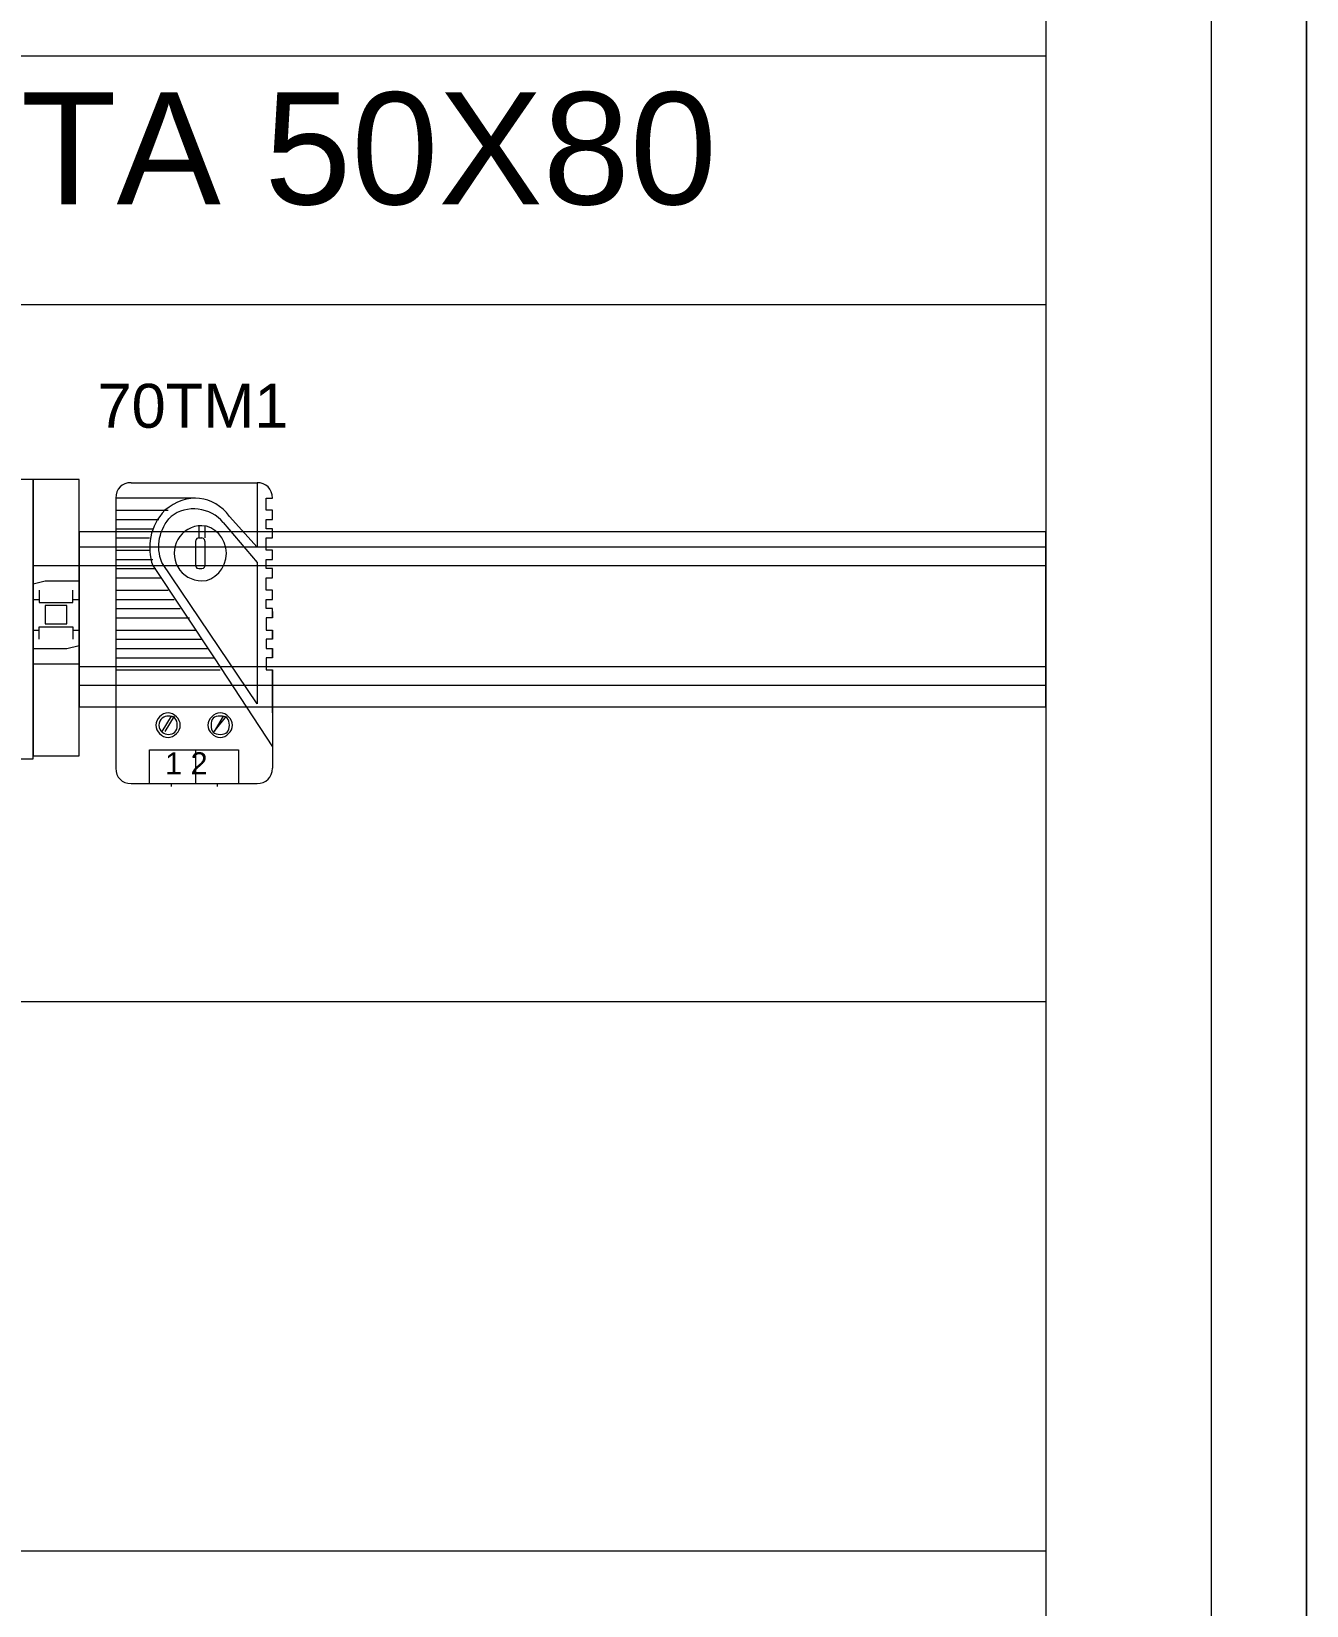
# Model space of a CAD drawing. Header units: millimetres. Extents: x 1004 to 59588, y 686 to 38112.
# Drawn here: x 28177.5 to 28421.9, y 7606.3 to 7908 of the extents above; entities that cross this region are included whole.
import ezdxf

# ---------------------------------------------------------------- set-up
doc = ezdxf.new("R2010")
doc.units = ezdxf.units.MM
doc.layers.add('PDF10_Geometry', color=7, linetype='Continuous')
doc.layers.add('PDF10_Text', color=7, linetype='Continuous')
doc.styles.add('PDF Arial', font='arial.ttf')

msp = doc.modelspace()

# ---------------------------------------------------------------- linework, layer by layer
at = {"layer": 'PDF10_Geometry', "lineweight": 0}
for points in [[(27296.05, 6609.73), (28421.93, 6609.73), (28421.93, 6705.61), (28421.93, 8520.31), (27296.05, 8520.31), (27296.05, 6705.61), (27296.05, 8520.31), (28421.93, 8520.31), (28421.93, 6705.61), (27296.05, 6705.61), (28421.93, 6705.61), (27296.05, 6705.61), (27296.05, 6609.73), (27296.05, 6705.61)], [(28154.28, 7768.55), (28160.16, 7768.55), (28166.05, 7768.55), (28171.34, 7768.55), (28177.22, 7768.55), (28177.81, 7768.55), (28177.81, 7822.08), (28177.81, 7769.14), (28186.63, 7769.14), (28186.63, 7822.08), (28177.81, 7822.08), (28177.22, 7822.08), (28171.34, 7822.08), (28166.05, 7822.08), (28160.16, 7822.08), (28154.28, 7822.08)], [(28196.63, 7821.49), (28220.75, 7821.49), (28220.75, 7809.14), (28215.46, 7815.02)], [(28220.75, 7821.49), (28220.75, 7821.49)], [(28208.99, 7818.55), (28193.69, 7818.55), (28193.69, 7766.78)], [(28223.69, 7796.78), (28223.69, 7795.61), (28223.69, 7797.37), (28222.52, 7797.37), (28222.52, 7799.14), (28223.69, 7799.14), (28223.69, 7800.9), (28222.52, 7800.9), (28222.52, 7803.25), (28223.69, 7803.25), (28223.69, 7805.02), (28222.52, 7805.02), (28222.52, 7806.78), (28223.69, 7806.78), (28223.69, 7808.55), (28222.52, 7808.55), (28222.52, 7810.9), (28223.69, 7810.9), (28223.69, 7812.67), (28222.52, 7812.67), (28222.52, 7814.43), (28223.69, 7814.43), (28223.69, 7816.2), (28222.52, 7816.2), (28222.52, 7818.55), (28223.69, 7818.55)], [(28223.69, 7818.55), (28223.69, 7818.55)], [(28193.69, 7816.2), (28203.69, 7816.2)], [(28193.69, 7814.43), (28201.93, 7814.43)], [(28193.69, 7812.67), (28200.75, 7812.67)], [(28209.58, 7813.25), (28209.58, 7810.9), (28210.16, 7810.9)], [(28210.75, 7813.25), (28210.75, 7810.9)], [(28193.69, 7810.9), (28200.16, 7810.9)], [(28208.99, 7810.31), (28208.99, 7805.61)], [(28210.16, 7810.9), (28210.16, 7810.9)], [(28210.75, 7810.31), (28210.75, 7805.61)], [(28193.69, 7808.55), (28200.16, 7808.55)], [(28193.69, 7806.78), (28200.75, 7806.78)], [(28177.81, 7805.61), (28186.63, 7805.61)], [(28193.69, 7805.02), (28201.34, 7805.02)], [(28200.75, 7805.61), (28212.52, 7787.96), (28223.69, 7770.9)], [(28209.58, 7805.02), (28210.16, 7805.02)], [(28209.58, 7805.02), (28209.58, 7805.02)], [(28177.81, 7802.08), (28180.16, 7802.67), (28186.63, 7802.67)], [(28178.99, 7800.9), (28178.99, 7798.55), (28185.46, 7798.55), (28185.46, 7800.9)], [(28193.69, 7803.25), (28202.52, 7803.25)], [(28193.69, 7800.9), (28203.69, 7800.9)], [(28177.81, 7799.14), (28178.99, 7799.14)], [(28185.46, 7799.14), (28186.63, 7799.14)], [(28193.69, 7799.14), (28204.87, 7799.14)], [(28193.69, 7797.37), (28206.05, 7797.37)], [(28193.69, 7795.61), (28207.81, 7795.61)], [(28223.69, 7795.61), (28222.52, 7795.61), (28222.52, 7793.25), (28223.69, 7793.25)], [(28177.81, 7793.25), (28178.99, 7793.25)], [(28178.99, 7791.49), (28178.99, 7793.84), (28185.46, 7793.84), (28185.46, 7791.49)], [(28185.46, 7793.25), (28186.63, 7793.25)], [(28193.69, 7793.25), (28208.99, 7793.25)], [(28193.69, 7791.49), (28210.16, 7791.49)], [(28223.69, 7791.49), (28222.52, 7791.49), (28222.52, 7789.73), (28223.69, 7789.73)], [(28177.81, 7789.73), (28184.28, 7789.73), (28186.63, 7790.31)], [(28193.69, 7789.73), (28211.34, 7789.73)], [(28177.81, 7786.78), (28186.63, 7786.78)], [(28193.69, 7787.96), (28212.52, 7787.96)], [(28193.69, 7785.61), (28213.69, 7785.61)], [(28223.69, 7787.96), (28222.52, 7787.96), (28222.52, 7785.61), (28223.69, 7785.61)], [(28223.69, 7777.37), (28223.69, 7785.61), (28223.69, 7766.78)], [(28204.28, 7776.78), (28202.52, 7773.84)], [(28204.87, 7776.78), (28203.1, 7773.84)], [(28214.28, 7776.78), (28212.52, 7773.84), (28214.87, 7776.78)], [(28200.16, 7763.84), (28200.16, 7770.31), (28217.22, 7770.31), (28217.22, 7763.84)], [(28208.99, 7770.31), (28208.99, 7763.84)], [(28196.63, 7763.84), (28220.75, 7763.84)], [(28196.63, 7763.84), (28196.63, 7763.84)], [(28204.28, 7763.84), (28204.28, 7763.25)], [(28213.1, 7763.84), (28213.1, 7763.25)]]:
    msp.add_lwpolyline(points, dxfattribs=at)
for points in [[(27313.69, 6724.43), (28403.69, 6724.43), (28403.69, 8501.49), (27313.69, 8501.49)], [(28371.93, 8470.9), (28371.93, 6751.49), (27341.34, 6751.49), (27341.34, 8470.9)], [(28180.16, 7794.43), (28184.28, 7794.43), (28184.28, 7797.96), (28180.16, 7797.96)], [(28223.69, 7791.49), (28223.69, 7793.25)], [(28223.69, 7787.96), (28223.69, 7789.73)]]:
    msp.add_lwpolyline(points, close=True, dxfattribs=at)
at = {"layer": 'PDF10_Geometry', "lineweight": 18}
for points in [[(28371.93, 7903.25), (27934.87, 7903.25), (27934.87, 7722.08)], [(27934.87, 7855.61), (28371.93, 7855.61)], [(27341.34, 7722.08), (28371.93, 7722.08)], [(27341.34, 7616.78), (28371.93, 7616.78)]]:
    msp.add_lwpolyline(points, dxfattribs=at)
at = {"layer": 'PDF10_Geometry', "lineweight": 0}
msp.add_lwpolyline([(28214.28, 7813.84), (28220.75, 7806.2), (28220.75, 7779.14), (28202.52, 7806.2, -0.298102), (28204.28, 7815.02)], format="xyb", dxfattribs=at)
at = {"layer": 'PDF10_Geometry', "lineweight": 18}
for points in [[(28186.63, 7778.55), (28371.93, 7778.55), (28371.93, 7812.08), (28186.63, 7812.08)], [(28186.63, 7805.61), (28371.93, 7805.61), (28371.93, 7809.14), (28186.63, 7809.14)], [(28186.63, 7782.67), (28371.93, 7782.67), (28371.93, 7786.2), (28186.63, 7786.2)]]:
    msp.add_lwpolyline(points, close=True, dxfattribs=at)
at = {"layer": 'PDF10_Geometry', "lineweight": 0}
msp.add_arc((28210.14, 7807.98), 5.27, 89.7603, 270.2397, dxfattribs=at)
for points in [[(28196.63, 7821.49), (28194.87, 7821.49), (28193.69, 7820.31), (28193.69, 7818.55)], [(28223.69, 7818.55), (28223.69, 7820.31), (28222.52, 7821.49), (28220.75, 7821.49)], [(28215.46, 7815.02), (28212.52, 7819.14), (28207.22, 7819.73), (28203.1, 7816.2)], [(28203.1, 7816.2), (28200.16, 7813.25), (28199.58, 7809.14), (28200.75, 7805.61)], [(28214.28, 7813.84), (28211.93, 7816.78), (28207.22, 7817.37), (28204.28, 7815.02)], [(28214.87, 7807.96), (28214.87, 7810.9), (28212.52, 7813.25), (28210.16, 7813.25)], [(28209.58, 7810.9), (28208.99, 7810.9), (28208.99, 7810.31), (28208.99, 7810.31)], [(28210.75, 7810.31), (28210.75, 7810.31), (28210.75, 7810.9), (28210.16, 7810.9)], [(28210.16, 7802.67), (28212.52, 7802.67), (28214.87, 7805.02), (28214.87, 7807.96)], [(28208.99, 7805.61), (28208.99, 7805.61), (28208.99, 7805.02), (28209.58, 7805.02)], [(28210.16, 7805.02), (28210.75, 7805.02), (28210.75, 7805.61), (28210.75, 7805.61)], [(28203.69, 7777.37), (28202.52, 7777.37), (28201.34, 7776.2), (28201.34, 7775.02)], [(28203.69, 7776.78), (28203.1, 7776.78), (28201.93, 7776.2), (28201.93, 7775.02)], [(28206.05, 7775.02), (28206.05, 7776.2), (28204.87, 7777.37), (28203.69, 7777.37)], [(28205.46, 7775.02), (28205.46, 7776.2), (28204.87, 7776.78), (28203.69, 7776.78)], [(28213.69, 7777.37), (28212.52, 7777.37), (28211.34, 7776.2), (28211.34, 7775.02)], [(28213.69, 7776.78), (28212.52, 7776.78), (28211.93, 7776.2), (28211.93, 7775.02)], [(28216.05, 7775.02), (28216.05, 7776.2), (28214.87, 7777.37), (28213.69, 7777.37)], [(28215.46, 7775.02), (28215.46, 7776.2), (28214.87, 7776.78), (28213.69, 7776.78)], [(28201.34, 7775.02), (28201.34, 7773.84), (28202.52, 7772.67), (28203.69, 7772.67)], [(28201.93, 7775.02), (28201.93, 7773.84), (28203.1, 7773.25), (28203.69, 7773.25)], [(28203.69, 7772.67), (28204.87, 7772.67), (28206.05, 7773.84), (28206.05, 7775.02)], [(28203.69, 7773.25), (28204.87, 7773.25), (28205.46, 7773.84), (28205.46, 7775.02)], [(28211.34, 7775.02), (28211.34, 7773.84), (28212.52, 7772.67), (28213.69, 7772.67)], [(28211.93, 7775.02), (28211.93, 7773.84), (28212.52, 7773.25), (28213.69, 7773.25)], [(28213.69, 7772.67), (28214.87, 7772.67), (28216.05, 7773.84), (28216.05, 7775.02)], [(28213.69, 7773.25), (28214.87, 7773.25), (28215.46, 7773.84), (28215.46, 7775.02)], [(28193.69, 7766.78), (28193.69, 7765.02), (28194.87, 7763.84), (28196.63, 7763.84)], [(28220.75, 7763.84), (28222.52, 7763.84), (28223.69, 7765.02), (28223.69, 7766.78)]]:
    msp.add_open_spline(points, degree=3, dxfattribs=at)

# ---------------------------------------------------------------- texts
at = {"layer": 'PDF10_Text', "attachment_point": 7, "style": 'PDF Arial'}
for s, insert, char_height in [('CANALETA 50X80', (28055.46, 7874.52), 21.4746), ('70TM1', (28190.17, 7831.9), 8.421), ('1 2', (28203.11, 7765.61), 4.211)]:
    msp.add_mtext(s, dxfattribs=dict(at, insert=insert, char_height=char_height))

doc.saveas('drawing.dxf')
